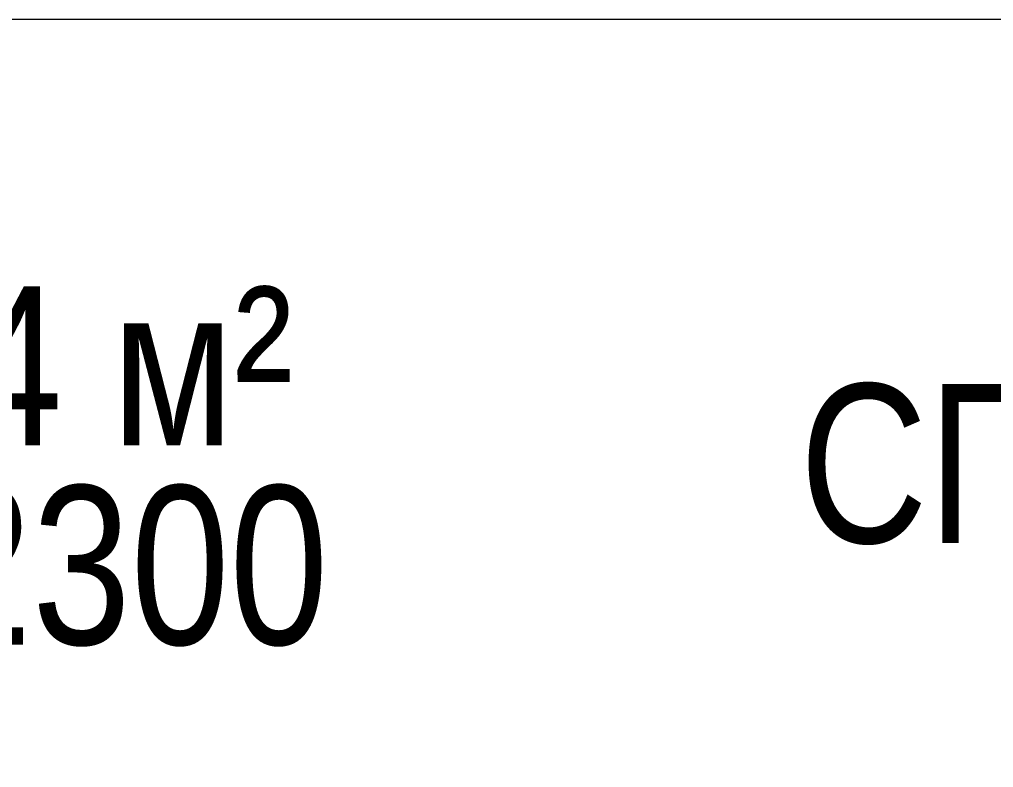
# Model space of a CAD drawing. Header units: millimetres. Extents: x -2930 to 2137, y -2830 to 2158.
# Drawn here: x -1138 to 701, y 746 to 2158 of the extents above; entities that cross this region are included whole.
import ezdxf

# ---------------------------------------------------------------- set-up
doc = ezdxf.new("R2010")
doc.units = ezdxf.units.MM
for name, color, linetype in [('DIKOM_АРТИКУЛ', 7, 'Continuous'), ('DIKOM_ЗОНА', 80, 'Continuous'), ('DIKOM_РАЗМЕР_ЗОНА', 7, 'Continuous'), ('DIKOM_РАЗМЕР_ОБЪЕКТА', 7, 'Continuous')]:
    doc.layers.add(name, color=color, linetype=linetype)
doc.styles.add('style1', font='arial.ttf', dxfattribs={"width": 0.8})
doc.dimstyles.new('1-50', dxfattribs={"dimtxt": 300, "dimasz": 200, "dimexe": 100, "dimexo": 0, "dimgap": 100, "dimtad": 1, "dimdec": 0, "dimtxsty": 'style1', "dimcen": 0, "dimclrd": 7, "dimclre": 7, "dimadec": 1, "dimazin": 2, "dimtfac": 1, "dimtdec": 0, "dimtmove": 0, "dimatfit": 3, "dimfxl": 0, "dimlwd": 25, "dimlwe": 18, "dimarcsym": 0})

# ---------------------------------------------------------------- blocks, each defined once
blk = doc.blocks.new('*D2')
at = {"layer": 'Defpoints', "color": 0, "transparency": 16777216}
for p in [(1137.1, 2158.1), (-2479.7, -2117.1), (1137.1, -2117.1)]:
    blk.add_point(p, dxfattribs=at)
at = {"layer": 'DIKOM_РАЗМЕР_ЗОНА', "color": 7, "lineweight": 18, "transparency": 16777216}
for p, q in [((1137.1, 2158.1), (-2579.7, 2158.1)), ((1137.1, -2117.1), (-2579.7, -2117.1))]:
    blk.add_line(p, q, dxfattribs=at)
at = {"layer": 'DIKOM_РАЗМЕР_ЗОНА', "color": 7, "lineweight": 25, "transparency": 16777216}
blk.add_line((-2479.7, 1958.1), (-2479.7, -1917.1), dxfattribs=at)
at = {"layer": 'DIKOM_РАЗМЕР_ЗОНА', "color": 7, "transparency": 16777216}
for points in [[(-2513.1, 1958.1), (-2446.4, 1958.1), (-2479.7, 2158.1)], [(-2513.1, -1917.1), (-2446.4, -1917.1), (-2479.7, -2117.1)]]:
    blk.add_solid(points, dxfattribs=at)
at = {"layer": 'DIKOM_РАЗМЕР_ЗОНА', "color": 0, "transparency": 16777216, "insert": (-2733, 20.5), "char_height": 300, "attachment_point": 5, "rotation": 90, "style": 'style1'}
blk.add_mtext('4300', dxfattribs=at)

msp = doc.modelspace()

# ---------------------------------------------------------------- linework, layer by layer
at = {"layer": 'DIKOM_ЗОНА', "color": 3, "lineweight": 15}
msp.add_line((1137.1, 2158.1), (-1138.2, 2158.1), dxfattribs=at)
msp.add_arc((-1138.2, 1158.1), 1000, 90, 180, dxfattribs=at)

# ---------------------------------------------------------------- texts
at = {"layer": 'DIKOM_АРТИКУЛ', "color": 7, "linetype": 'Continuous', "lineweight": 15, "insert": (335, 1469.8), "char_height": 300, "width": 4145.586, "attachment_point": 1, "style": 'style1'}
msp.add_mtext('{\\fArial|b0|i0|c204|p34;СП-1.134}', dxfattribs=at)
at = {"layer": 'DIKOM_РАЗМЕР_ОБЪЕКТА', "char_height": 300, "width": 5885.531, "attachment_point": 1, "style": 'style1'}
for s, insert in [('{\\fArial|b0|i0|c204|p34;17,4 м}²', (-1709.4, 1654)), ('H-2300', (-1654.6, 1277.8))]:
    msp.add_mtext(s, dxfattribs=dict(at, insert=insert))

# ---------------------------------------------------------------- dimensions: what is measured, and where the dimension line sits
at = {"layer": 'DIKOM_РАЗМЕР_ЗОНА'}
dim = msp.add_linear_dim(base=(-2479.7, -2117.1), p1=(1137.1, 2158.1), p2=(1137.1, -2117.1), angle=90, text='4300', dimstyle='1-50', dxfattribs=at)
dim.commit()
dim.dimension.update_dxf_attribs({"geometry": '*D2', "text_midpoint": (-2479.7, 20.5), "dimtype": 160})

doc.saveas('drawing.dxf')
